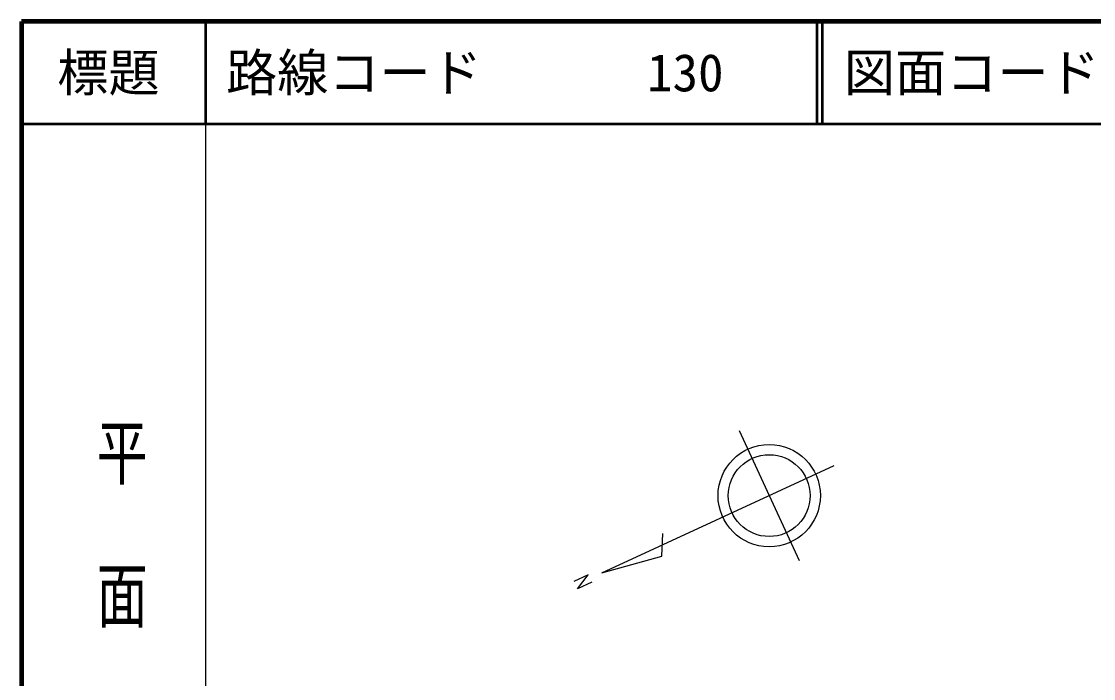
# Model space of a CAD drawing. Units: millimetres, scale not verified. Extents: x 40000 to 680000, y 20000 to 380000.
# Drawn here: x 40000 to 144785, y 315760 to 380000 of the extents above; entities that cross this region are included whole.
import ezdxf
from ezdxf.enums import TextEntityAlignment as Align

# ---------------------------------------------------------------- set-up
doc = ezdxf.new("R2010")
doc.units = ezdxf.units.MM
doc.header["$LTSCALE"] = 1000
for name, color, linetype, lineweight in [('M-BGD', 7, 'Continuous', 25), ('M-TTL', 2, 'Continuous', 140), ('M-TTL-BAND', 7, 'Continuous', 25), ('M-TTL-LINE', 7, 'Continuous', 50)]:
    doc.layers.add(name, color=color, linetype=linetype, lineweight=lineweight)
doc.layers.add('M-TTL-TXT', color=7, linetype='Continuous')
doc.styles.add('@ＭＳ ゴシック', font='')
doc.styles.add('ＭＳ ゴシック', font='')
doc.styles.get('@ＭＳ ゴシック').set_extended_font_data('@MS Gothic')
doc.styles.get('ＭＳ ゴシック').set_extended_font_data('MS Gothic')

msp = doc.modelspace()

# ---------------------------------------------------------------- linework, layer by layer
at = {"layer": 'M-BGD'}
for p, q in [((110153, 340003), (116013, 327288)), ((96736, 326111), (119441, 336575)), ((102604, 327714), (102675, 329949)), ((96736, 326111), (102604, 327714)), ((95406, 325899), (94002, 325243)), ((94335, 324524), (95406, 325899)), ((95737, 325170), (94335, 324524))]:
    msp.add_line(p, q, dxfattribs=at)
for radius in [5000, 4000]:
    msp.add_circle((113083, 333645), radius, dxfattribs=at)
at = {"layer": 'M-TTL'}
for p, q in [((40000, 380000), (40000, 20000)), ((680000, 380000), (40000, 380000))]:
    msp.add_line(p, q, dxfattribs=at)
at = {"layer": 'M-TTL-BAND'}
msp.add_line((58000, 370000), (58000, 20000), dxfattribs=at)
at = {"layer": 'M-TTL-LINE'}
for p, q in [((58000, 380000), (58000, 370000)), ((117750, 380000), (117750, 370000)), ((118250, 380000), (118250, 370000)), ((40000, 370000), (680000, 370000))]:
    msp.add_line(p, q, dxfattribs=at)

# ---------------------------------------------------------------- texts
at = {"layer": 'M-TTL-BAND', "style": '@ＭＳ ゴシック', "width": 1.4}
msp.add_text('平  面  図', height=3666, rotation=270, dxfattribs=at).set_placement((49777, 306475), align=Align.MIDDLE_RIGHT)
at = {"layer": 'M-TTL-TXT', "style": 'ＭＳ ゴシック'}
msp.add_text('標題', height=3666, dxfattribs=at).set_placement((48500, 375000), align=Align.MIDDLE_CENTER)
for s, p in [('路線コード', (60000, 375000)), ('130', (101142, 375000)), ('図面コード', (120380, 375000))]:
    msp.add_text(s, height=3666, dxfattribs=at).set_placement(p, align=Align.MIDDLE_LEFT)

doc.saveas('drawing.dxf')
